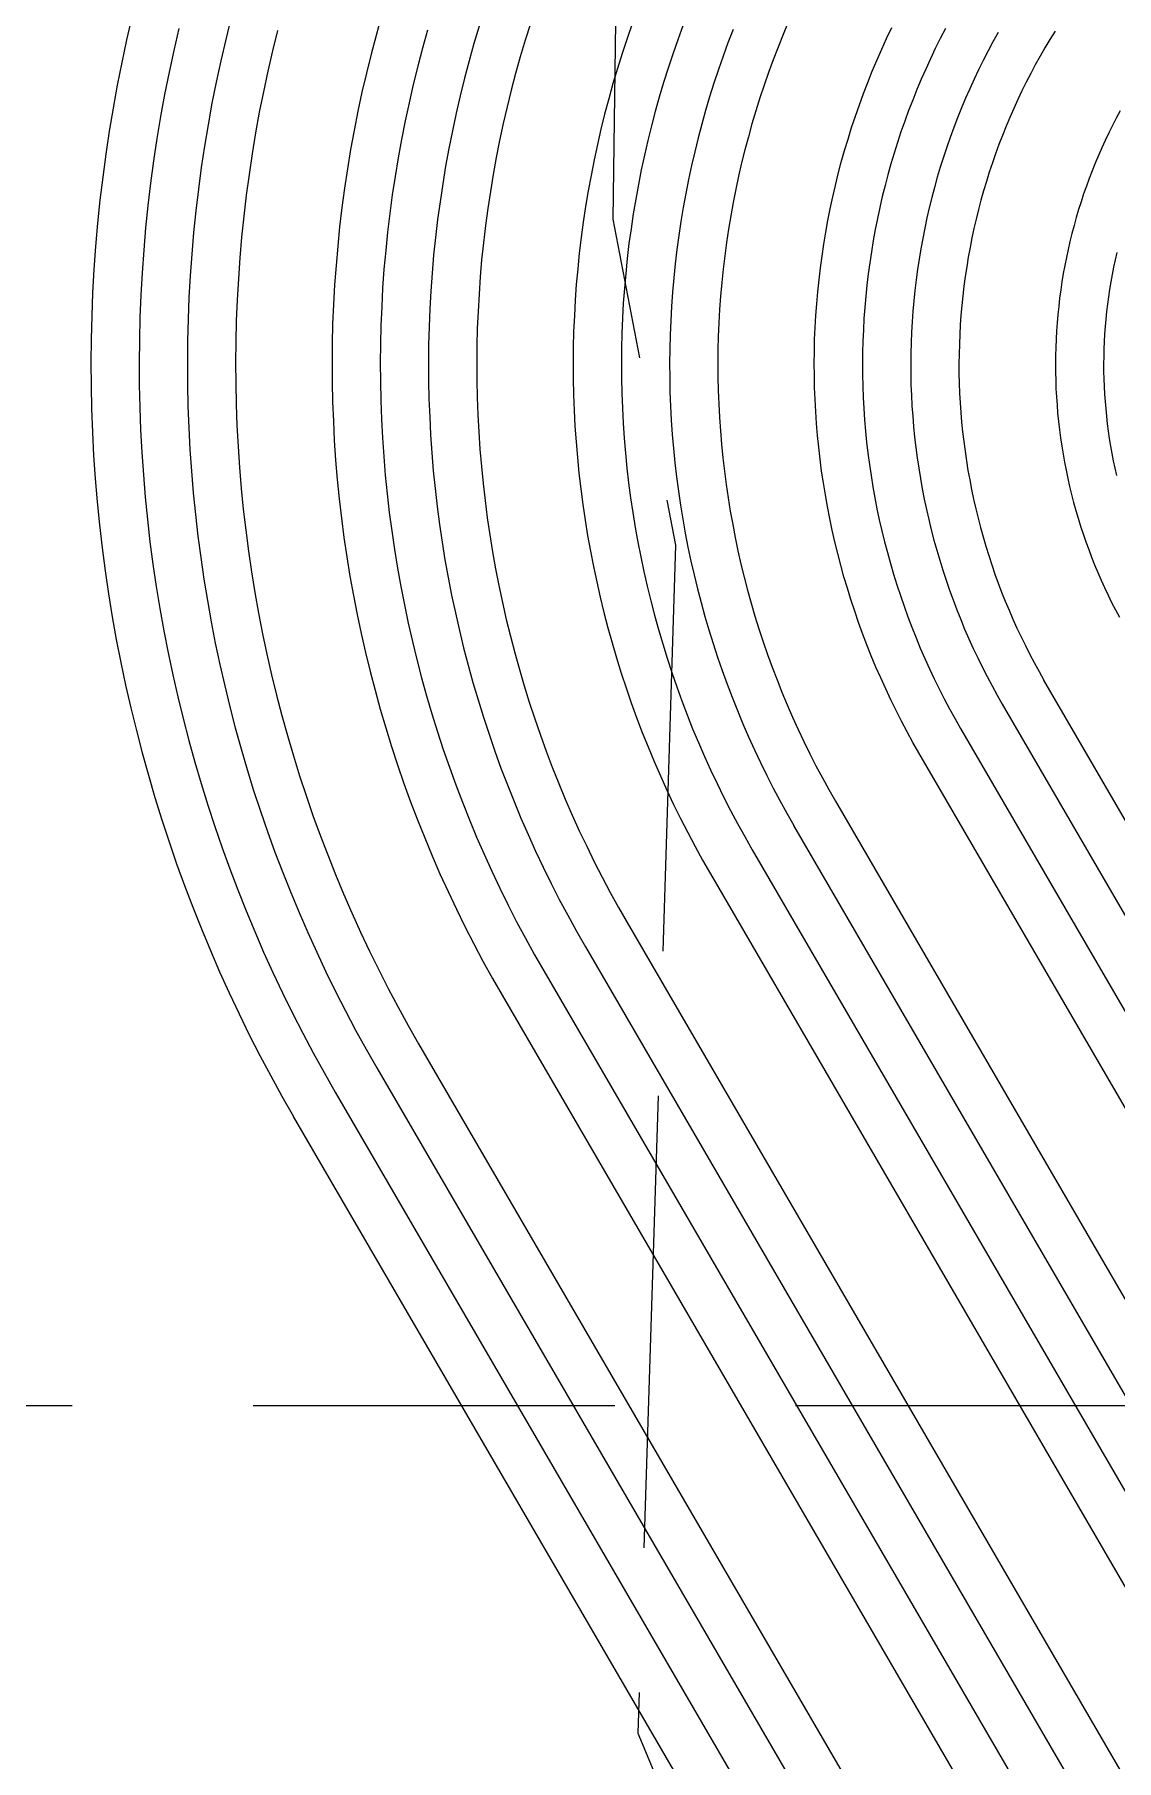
# Model space of a CAD drawing. Header units: inches. Extents: x 2439273 to 2445077, y 7048639 to 7057917.
# Drawn here: x 2443096.6 to 2443186.4, y 7053972.4 to 7054115.5 of the extents above; entities that cross this region are included whole.
import ezdxf

# ---------------------------------------------------------------- set-up
doc = ezdxf.new("R2010")
doc.units = ezdxf.units.IN
doc.header["$LTSCALE"] = 300
doc.header["$MEASUREMENT"] = 0
doc.linetypes.add('DASHEDX2', pattern=[0.165, 0.125, -0.04])
doc.linetypes.add('HIDDEN', pattern=[0.375, 0.25, -0.125])
for name, color, linetype in [('EC', 43, 'DASHEDX2'), ('GRID', 254, 'HIDDEN'), ('PC', 43, 'DASHEDX2')]:
    doc.layers.add(name, color=color, linetype=linetype)

msp = doc.modelspace()

# ---------------------------------------------------------------- linework, layer by layer
at = {"layer": 'EC', "color": 43, "linetype": 'DASHEDX2', "flags": 128}
msp.add_lwpolyline([(2443162.75, 7054291.18), (2443139.67, 7054209.25), (2443105.9, 7054177.95), (2443145.08, 7054133.66), (2443144.59, 7054100.18), (2443149.81, 7054073.13), (2443146.68, 7053974.63), (2443171.7, 7053914.58), (2443174.93, 7053881.09)], dxfattribs=at)
at = {"layer": 'GRID', "linetype": 'HIDDEN', "ltscale": 0.4}
msp.add_line((2439424.76, 7054001.8), (2444925.44, 7054001.8), dxfattribs=at)
at = {"layer": 'PC', "color": 24, "linetype": 'Continuous', "flags": 128}
for points in [[(2443104.71, 7054116.93), (2443104.27, 7054115.05), (2443103.87, 7054113.17), (2443103.49, 7054111.28), (2443103.15, 7054109.38), (2443102.83, 7054107.48), (2443102.55, 7054105.58), (2443102.29, 7054103.67), (2443102.06, 7054101.76), (2443101.87, 7054099.84), (2443101.7, 7054097.92), (2443101.56, 7054096), (2443101.45, 7054094.07), (2443101.38, 7054092.15), (2443101.33, 7054090.22), (2443101.31, 7054088.3), (2443101.32, 7054086.37), (2443101.36, 7054084.44), (2443101.44, 7054082.52), (2443101.54, 7054080.59), (2443101.67, 7054078.67), (2443101.83, 7054076.75), (2443102.02, 7054074.83), (2443102.24, 7054072.92), (2443102.49, 7054071.01), (2443102.77, 7054069.1), (2443103.08, 7054067.2), (2443103.42, 7054065.31), (2443103.79, 7054063.41), (2443104.19, 7054061.53), (2443104.62, 7054059.65), (2443105.08, 7054057.78), (2443105.56, 7054055.91), (2443106.08, 7054054.06), (2443106.62, 7054052.21), (2443107.19, 7054050.37), (2443107.79, 7054048.54), (2443108.42, 7054046.72), (2443109.08, 7054044.91), (2443109.76, 7054043.11), (2443110.48, 7054041.32), (2443111.22, 7054039.54), (2443111.99, 7054037.77), (2443112.78, 7054036.02), (2443113.6, 7054034.27), (2443114.45, 7054032.54), (2443115.33, 7054030.83), (2443116.23, 7054029.13), (2443117.16, 7054027.44), (2443118.12, 7054025.77)], [(2443112.92, 7054116.82), (2443112.49, 7054115.07), (2443112.08, 7054113.32), (2443111.7, 7054111.55), (2443111.35, 7054109.79), (2443111.03, 7054108.01), (2443110.73, 7054106.23), (2443110.47, 7054104.45), (2443110.23, 7054102.67), (2443110.01, 7054100.88), (2443109.83, 7054099.08), (2443109.67, 7054097.29), (2443109.54, 7054095.49), (2443109.44, 7054093.69), (2443109.37, 7054091.89), (2443109.33, 7054090.09), (2443109.31, 7054088.28), (2443109.32, 7054086.48), (2443109.36, 7054084.68), (2443109.43, 7054082.88), (2443109.52, 7054081.08), (2443109.65, 7054079.28), (2443109.8, 7054077.48), (2443109.98, 7054075.69), (2443110.18, 7054073.9), (2443110.42, 7054072.11), (2443110.68, 7054070.33), (2443110.97, 7054068.55), (2443111.29, 7054066.78), (2443111.63, 7054065.01), (2443112.01, 7054063.24), (2443112.41, 7054061.49), (2443112.83, 7054059.74), (2443113.29, 7054057.99), (2443113.77, 7054056.25), (2443114.28, 7054054.53), (2443114.81, 7054052.8), (2443115.37, 7054051.09), (2443115.96, 7054049.39), (2443116.58, 7054047.69), (2443117.22, 7054046.01), (2443117.88, 7054044.33), (2443118.58, 7054042.67), (2443119.3, 7054041.02), (2443120.04, 7054039.38), (2443120.81, 7054037.75), (2443121.61, 7054036.13), (2443122.43, 7054034.52), (2443123.27, 7054032.93), (2443124.14, 7054031.35), (2443125.03, 7054029.79)], [(2443125.39, 7054116.97), (2443124.96, 7054115.41), (2443124.55, 7054113.85), (2443124.16, 7054112.28), (2443123.79, 7054110.71), (2443123.46, 7054109.13), (2443123.14, 7054107.54), (2443122.85, 7054105.95), (2443122.59, 7054104.36), (2443122.35, 7054102.76), (2443122.13, 7054101.16), (2443121.94, 7054099.55), (2443121.78, 7054097.95), (2443121.64, 7054096.34), (2443121.52, 7054094.73), (2443121.43, 7054093.11), (2443121.36, 7054091.5), (2443121.32, 7054089.88), (2443121.31, 7054088.27), (2443121.32, 7054086.65), (2443121.35, 7054085.03), (2443121.42, 7054083.42), (2443121.5, 7054081.81), (2443121.61, 7054080.19), (2443121.75, 7054078.58), (2443121.91, 7054076.98), (2443122.09, 7054075.37), (2443122.3, 7054073.77), (2443122.54, 7054072.17), (2443122.8, 7054070.57), (2443123.08, 7054068.98), (2443123.39, 7054067.4), (2443123.73, 7054065.82), (2443124.08, 7054064.24), (2443124.47, 7054062.67), (2443124.88, 7054061.11), (2443125.31, 7054059.55), (2443125.76, 7054058), (2443126.24, 7054056.46), (2443126.75, 7054054.92), (2443127.27, 7054053.39), (2443127.82, 7054051.87), (2443128.4, 7054050.36), (2443129, 7054048.86), (2443129.62, 7054047.37), (2443130.26, 7054045.89), (2443130.93, 7054044.42), (2443131.62, 7054042.96), (2443132.33, 7054041.51), (2443133.07, 7054040.07), (2443133.83, 7054038.64), (2443134.61, 7054037.22), (2443135.41, 7054035.82)], [(2443108.6, 7054116), (2443108.18, 7054114.18), (2443107.79, 7054112.36), (2443107.42, 7054110.53), (2443107.09, 7054108.7), (2443106.78, 7054106.86), (2443106.51, 7054105.01), (2443106.26, 7054103.17), (2443106.04, 7054101.32), (2443105.85, 7054099.46), (2443105.69, 7054097.6), (2443105.55, 7054095.74), (2443105.45, 7054093.88), (2443105.37, 7054092.02), (2443105.33, 7054090.15), (2443105.31, 7054088.29), (2443105.32, 7054086.43), (2443105.36, 7054084.56), (2443105.43, 7054082.7), (2443105.53, 7054080.84), (2443105.66, 7054078.98), (2443105.81, 7054077.12), (2443106, 7054075.26), (2443106.21, 7054073.41), (2443106.46, 7054071.56), (2443106.73, 7054069.72), (2443107.03, 7054067.88), (2443107.36, 7054066.04), (2443107.71, 7054064.21), (2443108.1, 7054062.39), (2443108.51, 7054060.57), (2443108.95, 7054058.76), (2443109.42, 7054056.95), (2443109.92, 7054055.16), (2443110.45, 7054053.37), (2443111, 7054051.59), (2443111.58, 7054049.82), (2443112.19, 7054048.05), (2443112.83, 7054046.3), (2443113.49, 7054044.56), (2443114.18, 7054042.83), (2443114.9, 7054041.1), (2443115.64, 7054039.39), (2443116.41, 7054037.7), (2443117.21, 7054036.01), (2443118.03, 7054034.34), (2443118.88, 7054032.68), (2443119.75, 7054031.03), (2443120.65, 7054029.4), (2443121.58, 7054027.78)], [(2443116.8, 7054115.83), (2443116.38, 7054114.14), (2443115.99, 7054112.45), (2443115.62, 7054110.74), (2443115.28, 7054109.04), (2443114.97, 7054107.33), (2443114.69, 7054105.61), (2443114.43, 7054103.89), (2443114.19, 7054102.16), (2443113.99, 7054100.43), (2443113.81, 7054098.7), (2443113.66, 7054096.97), (2443113.54, 7054095.23), (2443113.44, 7054093.5), (2443113.37, 7054091.76), (2443113.33, 7054090.02), (2443113.31, 7054088.28), (2443113.32, 7054086.54), (2443113.36, 7054084.8), (2443113.42, 7054083.06), (2443113.52, 7054081.32), (2443113.63, 7054079.58), (2443113.78, 7054077.85), (2443113.95, 7054076.12), (2443114.15, 7054074.39), (2443114.38, 7054072.66), (2443114.63, 7054070.94), (2443114.91, 7054069.23), (2443115.22, 7054067.51), (2443115.55, 7054065.8), (2443115.91, 7054064.1), (2443116.3, 7054062.4), (2443116.71, 7054060.71), (2443117.15, 7054059.03), (2443117.61, 7054057.35), (2443118.11, 7054055.68), (2443118.62, 7054054.02), (2443119.16, 7054052.37), (2443119.73, 7054050.72), (2443120.33, 7054049.09), (2443120.95, 7054047.46), (2443121.59, 7054045.84), (2443122.26, 7054044.24), (2443122.95, 7054042.64), (2443123.67, 7054041.06), (2443124.41, 7054039.48), (2443125.18, 7054037.92), (2443125.97, 7054036.37), (2443126.79, 7054034.83), (2443127.63, 7054033.31), (2443128.49, 7054031.8)], [(2443129.24, 7054115.86), (2443128.82, 7054114.36), (2443128.42, 7054112.86), (2443128.05, 7054111.35), (2443127.7, 7054109.84), (2443127.37, 7054108.32), (2443127.07, 7054106.79), (2443126.79, 7054105.27), (2443126.54, 7054103.73), (2443126.31, 7054102.2), (2443126.1, 7054100.66), (2443125.92, 7054099.11), (2443125.76, 7054097.57), (2443125.62, 7054096.02), (2443125.51, 7054094.47), (2443125.43, 7054092.92), (2443125.36, 7054091.37), (2443125.32, 7054089.81), (2443125.31, 7054088.26), (2443125.32, 7054086.71), (2443125.35, 7054085.15), (2443125.41, 7054083.6), (2443125.49, 7054082.05), (2443125.6, 7054080.5), (2443125.73, 7054078.95), (2443125.88, 7054077.4), (2443126.06, 7054075.86), (2443126.26, 7054074.32), (2443126.49, 7054072.78), (2443126.74, 7054071.25), (2443127.01, 7054069.72), (2443127.31, 7054068.19), (2443127.63, 7054066.67), (2443127.98, 7054065.16), (2443128.35, 7054063.65), (2443128.74, 7054062.15), (2443129.15, 7054060.65), (2443129.59, 7054059.16), (2443130.05, 7054057.67), (2443130.54, 7054056.2), (2443131.04, 7054054.73), (2443131.57, 7054053.27), (2443132.13, 7054051.82), (2443132.7, 7054050.37), (2443133.3, 7054048.94), (2443133.92, 7054047.51), (2443134.56, 7054046.1), (2443135.22, 7054044.69), (2443135.91, 7054043.3), (2443136.62, 7054041.92), (2443137.35, 7054040.54), (2443138.1, 7054039.18), (2443138.87, 7054037.83)], [(2443133.51, 7054116.18), (2443133.08, 7054114.75), (2443132.68, 7054113.31), (2443132.3, 7054111.87), (2443131.94, 7054110.42), (2443131.6, 7054108.97), (2443131.29, 7054107.51), (2443131, 7054106.05), (2443130.73, 7054104.58), (2443130.49, 7054103.11), (2443130.27, 7054101.63), (2443130.07, 7054100.16), (2443129.89, 7054098.67), (2443129.74, 7054097.19), (2443129.61, 7054095.7), (2443129.5, 7054094.22), (2443129.42, 7054092.73), (2443129.36, 7054091.24), (2443129.32, 7054089.75), (2443129.31, 7054088.25), (2443129.32, 7054086.76), (2443129.35, 7054085.27), (2443129.41, 7054083.78), (2443129.49, 7054082.29), (2443129.59, 7054080.8), (2443129.71, 7054079.32), (2443129.86, 7054077.83), (2443130.03, 7054076.35), (2443130.23, 7054074.87), (2443130.44, 7054073.4), (2443130.68, 7054071.92), (2443130.95, 7054070.45), (2443131.23, 7054068.99), (2443131.54, 7054067.53), (2443131.87, 7054066.08), (2443132.22, 7054064.63), (2443132.6, 7054063.18), (2443133, 7054061.75), (2443133.42, 7054060.32), (2443133.86, 7054058.89), (2443134.33, 7054057.47), (2443134.82, 7054056.06), (2443135.32, 7054054.66), (2443135.85, 7054053.27), (2443136.41, 7054051.88), (2443136.98, 7054050.5), (2443137.57, 7054049.14), (2443138.19, 7054047.78), (2443138.83, 7054046.43), (2443139.49, 7054045.09), (2443140.16, 7054043.76), (2443140.86, 7054042.45), (2443141.58, 7054041.14), (2443142.32, 7054039.84)], [(2443137.76, 7054116.37), (2443137.33, 7054115.01), (2443136.92, 7054113.64), (2443136.54, 7054112.26), (2443136.17, 7054110.88), (2443135.83, 7054109.49), (2443135.51, 7054108.1), (2443135.21, 7054106.7), (2443134.93, 7054105.3), (2443134.67, 7054103.89), (2443134.44, 7054102.48), (2443134.23, 7054101.07), (2443134.04, 7054099.65), (2443133.87, 7054098.23), (2443133.72, 7054096.81), (2443133.6, 7054095.39), (2443133.5, 7054093.96), (2443133.42, 7054092.53), (2443133.36, 7054091.11), (2443133.32, 7054089.68), (2443133.31, 7054088.25), (2443133.32, 7054086.82), (2443133.35, 7054085.39), (2443133.4, 7054083.96), (2443133.48, 7054082.53), (2443133.58, 7054081.11), (2443133.7, 7054079.68), (2443133.84, 7054078.26), (2443134, 7054076.84), (2443134.19, 7054075.42), (2443134.4, 7054074.01), (2443134.63, 7054072.6), (2443134.88, 7054071.19), (2443135.15, 7054069.79), (2443135.45, 7054068.39), (2443135.76, 7054066.99), (2443136.1, 7054065.61), (2443136.46, 7054064.22), (2443136.85, 7054062.84), (2443137.25, 7054061.47), (2443137.67, 7054060.11), (2443138.12, 7054058.75), (2443138.59, 7054057.4), (2443139.07, 7054056.06), (2443139.58, 7054054.72), (2443140.11, 7054053.39), (2443140.66, 7054052.07), (2443141.23, 7054050.76), (2443141.82, 7054049.46), (2443142.43, 7054048.17), (2443143.06, 7054046.88), (2443143.71, 7054045.61), (2443144.38, 7054044.35), (2443145.07, 7054043.1), (2443145.78, 7054041.85)], [(2443146.21, 7054116.39), (2443145.78, 7054115.15), (2443145.37, 7054113.92), (2443144.98, 7054112.67), (2443144.61, 7054111.42), (2443144.26, 7054110.16), (2443143.92, 7054108.9), (2443143.61, 7054107.63), (2443143.32, 7054106.36), (2443143.04, 7054105.09), (2443142.79, 7054103.8), (2443142.56, 7054102.52), (2443142.34, 7054101.23), (2443142.15, 7054099.94), (2443141.97, 7054098.65), (2443141.82, 7054097.35), (2443141.69, 7054096.05), (2443141.57, 7054094.75), (2443141.48, 7054093.45), (2443141.41, 7054092.15), (2443141.35, 7054090.85), (2443141.32, 7054089.54), (2443141.31, 7054088.24), (2443141.32, 7054086.93), (2443141.35, 7054085.63), (2443141.39, 7054084.32), (2443141.46, 7054083.02), (2443141.55, 7054081.72), (2443141.66, 7054080.41), (2443141.79, 7054079.12), (2443141.94, 7054077.82), (2443142.11, 7054076.53), (2443142.3, 7054075.23), (2443142.51, 7054073.95), (2443142.74, 7054072.66), (2443142.99, 7054071.38), (2443143.26, 7054070.1), (2443143.55, 7054068.83), (2443143.86, 7054067.56), (2443144.19, 7054066.3), (2443144.54, 7054065.04), (2443144.91, 7054063.79), (2443145.29, 7054062.54), (2443145.7, 7054061.3), (2443146.13, 7054060.07), (2443146.57, 7054058.84), (2443147.04, 7054057.62), (2443147.52, 7054056.41), (2443148.02, 7054055.21), (2443148.54, 7054054.01), (2443149.08, 7054052.82), (2443149.64, 7054051.64), (2443150.21, 7054050.47), (2443150.81, 7054049.31), (2443151.42, 7054048.15), (2443152.05, 7054047.01), (2443152.7, 7054045.88)], [(2443150.41, 7054116.21), (2443149.98, 7054115.04), (2443149.57, 7054113.87), (2443149.18, 7054112.69), (2443148.81, 7054111.5), (2443148.45, 7054110.31), (2443148.12, 7054109.11), (2443147.8, 7054107.91), (2443147.5, 7054106.7), (2443147.22, 7054105.49), (2443146.96, 7054104.28), (2443146.72, 7054103.06), (2443146.5, 7054101.83), (2443146.29, 7054100.61), (2443146.11, 7054099.38), (2443145.94, 7054098.15), (2443145.8, 7054096.91), (2443145.67, 7054095.68), (2443145.56, 7054094.44), (2443145.47, 7054093.2), (2443145.4, 7054091.96), (2443145.35, 7054090.71), (2443145.32, 7054089.47), (2443145.31, 7054088.23), (2443145.32, 7054086.99), (2443145.34, 7054085.74), (2443145.39, 7054084.5), (2443145.46, 7054083.26), (2443145.54, 7054082.02), (2443145.65, 7054080.78), (2443145.77, 7054079.54), (2443145.91, 7054078.31), (2443146.07, 7054077.08), (2443146.25, 7054075.85), (2443146.45, 7054074.62), (2443146.67, 7054073.4), (2443146.91, 7054072.18), (2443147.17, 7054070.96), (2443147.44, 7054069.75), (2443147.74, 7054068.54), (2443148.05, 7054067.34), (2443148.38, 7054066.14), (2443148.74, 7054064.95), (2443149.1, 7054063.76), (2443149.49, 7054062.58), (2443149.9, 7054061.4), (2443150.32, 7054060.24), (2443150.76, 7054059.07), (2443151.22, 7054057.92), (2443151.7, 7054056.77), (2443152.2, 7054055.63), (2443152.71, 7054054.5), (2443153.24, 7054053.38), (2443153.79, 7054052.26), (2443154.36, 7054051.15), (2443154.94, 7054050.06), (2443155.54, 7054048.97), (2443156.15, 7054047.89)], [(2443154.58, 7054115.9), (2443154.15, 7054114.8), (2443153.75, 7054113.69), (2443153.36, 7054112.58), (2443152.99, 7054111.46), (2443152.63, 7054110.33), (2443152.29, 7054109.2), (2443151.98, 7054108.06), (2443151.67, 7054106.92), (2443151.39, 7054105.77), (2443151.13, 7054104.62), (2443150.88, 7054103.47), (2443150.65, 7054102.31), (2443150.44, 7054101.15), (2443150.24, 7054099.98), (2443150.07, 7054098.82), (2443149.91, 7054097.65), (2443149.77, 7054096.47), (2443149.65, 7054095.3), (2443149.55, 7054094.12), (2443149.46, 7054092.94), (2443149.4, 7054091.76), (2443149.35, 7054090.58), (2443149.32, 7054089.4), (2443149.31, 7054088.22), (2443149.32, 7054087.04), (2443149.34, 7054085.86), (2443149.39, 7054084.68), (2443149.45, 7054083.5), (2443149.53, 7054082.32), (2443149.63, 7054081.15), (2443149.75, 7054079.97), (2443149.88, 7054078.8), (2443150.04, 7054077.63), (2443150.21, 7054076.46), (2443150.4, 7054075.29), (2443150.61, 7054074.13), (2443150.83, 7054072.97), (2443151.08, 7054071.82), (2443151.34, 7054070.67), (2443151.62, 7054069.52), (2443151.92, 7054068.38), (2443152.23, 7054067.24), (2443152.56, 7054066.11), (2443152.91, 7054064.98), (2443153.28, 7054063.86), (2443153.67, 7054062.74), (2443154.07, 7054061.63), (2443154.49, 7054060.53), (2443154.93, 7054059.43), (2443155.38, 7054058.34), (2443155.85, 7054057.26), (2443156.34, 7054056.18), (2443156.85, 7054055.11), (2443157.37, 7054054.05), (2443157.9, 7054053), (2443158.46, 7054051.96), (2443159.03, 7054050.92), (2443159.61, 7054049.9)], [(2443159.15, 7054116.51), (2443158.72, 7054115.48), (2443158.3, 7054114.44), (2443157.9, 7054113.4), (2443157.51, 7054112.35), (2443157.14, 7054111.29), (2443156.79, 7054110.23), (2443156.46, 7054109.16), (2443156.14, 7054108.09), (2443155.84, 7054107.01), (2443155.55, 7054105.93), (2443155.28, 7054104.84), (2443155.03, 7054103.75), (2443154.8, 7054102.66), (2443154.58, 7054101.56), (2443154.38, 7054100.46), (2443154.19, 7054099.36), (2443154.03, 7054098.25), (2443153.88, 7054097.14), (2443153.75, 7054096.03), (2443153.63, 7054094.92), (2443153.54, 7054093.8), (2443153.46, 7054092.69), (2443153.39, 7054091.57), (2443153.35, 7054090.45), (2443153.32, 7054089.34), (2443153.31, 7054088.22), (2443153.32, 7054087.1), (2443153.34, 7054085.98), (2443153.38, 7054084.86), (2443153.44, 7054083.74), (2443153.52, 7054082.63), (2443153.61, 7054081.51), (2443153.72, 7054080.4), (2443153.85, 7054079.29), (2443154, 7054078.18), (2443154.16, 7054077.07), (2443154.34, 7054075.97), (2443154.54, 7054074.87), (2443154.75, 7054073.77), (2443154.98, 7054072.68), (2443155.23, 7054071.58), (2443155.5, 7054070.5), (2443155.78, 7054069.41), (2443156.08, 7054068.34), (2443156.39, 7054067.26), (2443156.72, 7054066.2), (2443157.07, 7054065.13), (2443157.44, 7054064.07), (2443157.82, 7054063.02), (2443158.22, 7054061.98), (2443158.63, 7054060.94), (2443159.06, 7054059.91), (2443159.51, 7054058.88), (2443159.97, 7054057.86), (2443160.45, 7054056.85), (2443160.94, 7054055.85), (2443161.45, 7054054.85), (2443161.98, 7054053.86), (2443162.52, 7054052.88), (2443163.07, 7054051.91)], [(2443232.89, 7053947.78), (2443169.99, 7054055.93), (2443169.49, 7054056.79), (2443169.01, 7054057.67), (2443168.55, 7054058.54), (2443168.09, 7054059.43), (2443167.66, 7054060.32), (2443167.23, 7054061.22), (2443166.82, 7054062.13), (2443166.42, 7054063.04), (2443166.04, 7054063.96), (2443165.67, 7054064.88), (2443165.32, 7054065.81), (2443164.98, 7054066.74), (2443164.66, 7054067.68), (2443164.35, 7054068.63), (2443164.05, 7054069.58), (2443163.77, 7054070.53), (2443163.5, 7054071.49), (2443163.25, 7054072.45), (2443163.02, 7054073.42), (2443162.8, 7054074.39), (2443162.59, 7054075.36), (2443162.4, 7054076.34), (2443162.23, 7054077.32), (2443162.07, 7054078.3), (2443161.92, 7054079.28), (2443161.79, 7054080.27), (2443161.68, 7054081.26), (2443161.58, 7054082.25), (2443161.49, 7054083.24), (2443161.43, 7054084.23), (2443161.37, 7054085.22), (2443161.34, 7054086.22), (2443161.32, 7054087.21), (2443161.31, 7054088.2), (2443161.32, 7054089.2), (2443161.34, 7054090.19), (2443161.38, 7054091.19), (2443161.44, 7054092.18), (2443161.51, 7054093.17), (2443161.6, 7054094.16), (2443161.7, 7054095.15), (2443161.82, 7054096.14), (2443161.95, 7054097.12), (2443162.1, 7054098.11), (2443162.26, 7054099.09), (2443162.44, 7054100.07), (2443162.63, 7054101.04), (2443162.84, 7054102.02), (2443163.06, 7054102.98), (2443163.3, 7054103.95), (2443163.55, 7054104.91), (2443163.82, 7054105.87), (2443164.11, 7054106.82), (2443164.4, 7054107.77), (2443164.72, 7054108.71), (2443165.05, 7054109.65), (2443165.39, 7054110.59), (2443165.74, 7054111.52), (2443166.11, 7054112.44), (2443166.5, 7054113.35), (2443166.9, 7054114.27), (2443167.31, 7054115.17), (2443167.74, 7054116.07)], [(2443172.18, 7054115.98), (2443171.75, 7054115.16), (2443171.34, 7054114.32), (2443170.94, 7054113.48), (2443170.55, 7054112.63), (2443170.18, 7054111.78), (2443169.81, 7054110.92), (2443169.47, 7054110.05), (2443169.13, 7054109.18), (2443168.81, 7054108.31), (2443168.5, 7054107.43), (2443168.21, 7054106.54), (2443167.93, 7054105.65), (2443167.67, 7054104.76), (2443167.41, 7054103.86), (2443167.18, 7054102.96), (2443166.95, 7054102.05), (2443166.74, 7054101.15), (2443166.55, 7054100.23), (2443166.37, 7054099.32), (2443166.2, 7054098.4), (2443166.05, 7054097.48), (2443165.91, 7054096.56), (2443165.78, 7054095.64), (2443165.67, 7054094.71), (2443165.58, 7054093.78), (2443165.5, 7054092.86), (2443165.43, 7054091.93), (2443165.38, 7054090.99), (2443165.34, 7054090.06), (2443165.32, 7054089.13), (2443165.31, 7054088.2), (2443165.32, 7054087.27), (2443165.34, 7054086.33), (2443165.37, 7054085.4), (2443165.42, 7054084.47), (2443165.48, 7054083.54), (2443165.56, 7054082.61), (2443165.65, 7054081.68), (2443165.76, 7054080.76), (2443165.88, 7054079.83), (2443166.02, 7054078.91), (2443166.17, 7054077.99), (2443166.33, 7054077.07), (2443166.51, 7054076.16), (2443166.7, 7054075.25), (2443166.91, 7054074.34), (2443167.13, 7054073.43), (2443167.37, 7054072.53), (2443167.62, 7054071.63), (2443167.88, 7054070.74), (2443168.16, 7054069.85), (2443168.45, 7054068.96), (2443168.75, 7054068.08), (2443169.07, 7054067.2), (2443169.4, 7054066.33), (2443169.75, 7054065.47), (2443170.1, 7054064.61), (2443170.48, 7054063.75), (2443170.86, 7054062.9), (2443171.26, 7054062.06), (2443171.67, 7054061.22), (2443172.09, 7054060.39), (2443172.53, 7054059.57), (2443172.98, 7054058.75), (2443173.44, 7054057.94)], [(2443176.55, 7054115.65), (2443176.13, 7054114.89), (2443175.72, 7054114.13), (2443175.32, 7054113.35), (2443174.94, 7054112.57), (2443174.56, 7054111.79), (2443174.2, 7054111), (2443173.85, 7054110.2), (2443173.51, 7054109.4), (2443173.19, 7054108.59), (2443172.88, 7054107.78), (2443172.58, 7054106.96), (2443172.29, 7054106.14), (2443172.02, 7054105.31), (2443171.76, 7054104.48), (2443171.51, 7054103.65), (2443171.27, 7054102.81), (2443171.05, 7054101.97), (2443170.84, 7054101.12), (2443170.65, 7054100.28), (2443170.47, 7054099.43), (2443170.3, 7054098.57), (2443170.14, 7054097.72), (2443170, 7054096.86), (2443169.87, 7054096), (2443169.75, 7054095.14), (2443169.65, 7054094.27), (2443169.56, 7054093.41), (2443169.49, 7054092.54), (2443169.42, 7054091.67), (2443169.37, 7054090.8), (2443169.34, 7054089.93), (2443169.32, 7054089.06), (2443169.31, 7054088.19), (2443169.31, 7054087.32), (2443169.33, 7054086.45), (2443169.37, 7054085.58), (2443169.41, 7054084.71), (2443169.47, 7054083.85), (2443169.54, 7054082.98), (2443169.63, 7054082.11), (2443169.73, 7054081.25), (2443169.84, 7054080.39), (2443169.97, 7054079.53), (2443170.11, 7054078.67), (2443170.26, 7054077.81), (2443170.43, 7054076.96), (2443170.61, 7054076.1), (2443170.8, 7054075.26), (2443171.01, 7054074.41), (2443171.23, 7054073.57), (2443171.46, 7054072.73), (2443171.71, 7054071.9), (2443171.97, 7054071.06), (2443172.24, 7054070.24), (2443172.52, 7054069.42), (2443172.82, 7054068.6), (2443173.13, 7054067.78), (2443173.45, 7054066.98), (2443173.78, 7054066.17), (2443174.13, 7054065.37), (2443174.49, 7054064.58), (2443174.86, 7054063.8), (2443175.25, 7054063.01), (2443175.64, 7054062.24), (2443176.05, 7054061.47), (2443176.47, 7054060.71), (2443176.9, 7054059.95)], [(2443181.28, 7054115.77), (2443180.85, 7054115.08), (2443180.44, 7054114.39), (2443180.04, 7054113.69), (2443179.64, 7054112.98), (2443179.26, 7054112.27), (2443178.89, 7054111.55), (2443178.53, 7054110.83), (2443178.19, 7054110.1), (2443177.85, 7054109.36), (2443177.53, 7054108.62), (2443177.21, 7054107.88), (2443176.91, 7054107.13), (2443176.62, 7054106.37), (2443176.34, 7054105.61), (2443176.08, 7054104.85), (2443175.82, 7054104.08), (2443175.58, 7054103.31), (2443175.35, 7054102.54), (2443175.13, 7054101.76), (2443174.93, 7054100.98), (2443174.73, 7054100.19), (2443174.55, 7054099.41), (2443174.38, 7054098.62), (2443174.23, 7054097.82), (2443174.08, 7054097.03), (2443173.95, 7054096.23), (2443173.83, 7054095.43), (2443173.72, 7054094.63), (2443173.63, 7054093.83), (2443173.54, 7054093.03), (2443173.47, 7054092.22), (2443173.41, 7054091.42), (2443173.37, 7054090.61), (2443173.34, 7054089.8), (2443173.32, 7054088.99), (2443173.31, 7054088.19), (2443173.31, 7054087.38), (2443173.33, 7054086.57), (2443173.36, 7054085.76), (2443173.4, 7054084.96), (2443173.46, 7054084.15), (2443173.53, 7054083.35), (2443173.61, 7054082.54), (2443173.7, 7054081.74), (2443173.81, 7054080.94), (2443173.92, 7054080.14), (2443174.05, 7054079.34), (2443174.2, 7054078.55), (2443174.35, 7054077.75), (2443174.52, 7054076.96), (2443174.7, 7054076.17), (2443174.89, 7054075.39), (2443175.09, 7054074.61), (2443175.31, 7054073.83), (2443175.54, 7054073.05), (2443175.78, 7054072.28), (2443176.03, 7054071.51), (2443176.29, 7054070.75), (2443176.57, 7054069.99), (2443176.85, 7054069.24), (2443177.15, 7054068.49), (2443177.46, 7054067.74), (2443177.79, 7054067), (2443178.12, 7054066.26), (2443178.47, 7054065.53), (2443178.82, 7054064.81), (2443179.19, 7054064.09), (2443179.57, 7054063.37), (2443179.96, 7054062.67), (2443180.36, 7054061.96)], [(2443186.67, 7054109.15), (2443186.35, 7054108.55), (2443186.03, 7054107.94), (2443185.73, 7054107.33), (2443185.44, 7054106.71), (2443185.15, 7054106.09), (2443184.88, 7054105.46), (2443184.61, 7054104.83), (2443184.36, 7054104.2), (2443184.11, 7054103.56), (2443183.88, 7054102.92), (2443183.65, 7054102.27), (2443183.44, 7054101.63), (2443183.23, 7054100.97), (2443183.04, 7054100.32), (2443182.85, 7054099.66), (2443182.68, 7054099), (2443182.51, 7054098.33), (2443182.36, 7054097.67), (2443182.22, 7054097), (2443182.08, 7054096.33), (2443181.96, 7054095.66), (2443181.85, 7054094.98), (2443181.75, 7054094.31), (2443181.66, 7054093.63), (2443181.58, 7054092.95), (2443181.51, 7054092.27), (2443181.45, 7054091.59), (2443181.4, 7054090.91), (2443181.36, 7054090.22), (2443181.33, 7054089.54), (2443181.32, 7054088.86), (2443181.31, 7054088.17), (2443181.31, 7054087.49), (2443181.33, 7054086.81), (2443181.35, 7054086.12), (2443181.39, 7054085.44), (2443181.44, 7054084.76), (2443181.49, 7054084.08), (2443181.56, 7054083.4), (2443181.64, 7054082.72), (2443181.73, 7054082.04), (2443181.83, 7054081.36), (2443181.94, 7054080.69), (2443182.06, 7054080.02), (2443182.19, 7054079.35), (2443182.33, 7054078.68), (2443182.48, 7054078.01), (2443182.65, 7054077.35), (2443182.82, 7054076.68), (2443183, 7054076.03), (2443183.19, 7054075.37), (2443183.4, 7054074.72), (2443183.61, 7054074.07), (2443183.83, 7054073.42), (2443184.07, 7054072.78), (2443184.31, 7054072.14), (2443184.56, 7054071.5), (2443184.83, 7054070.87), (2443185.1, 7054070.25), (2443185.38, 7054069.62), (2443185.67, 7054069), (2443185.97, 7054068.39), (2443186.28, 7054067.78), (2443186.61, 7054067.18)], [(2443186.41, 7054097.41), (2443186.27, 7054096.8), (2443186.13, 7054096.19), (2443186.01, 7054095.58), (2443185.9, 7054094.97), (2443185.8, 7054094.36), (2443185.71, 7054093.74), (2443185.63, 7054093.13), (2443185.55, 7054092.51), (2443185.49, 7054091.89), (2443185.43, 7054091.27), (2443185.39, 7054090.65), (2443185.36, 7054090.03), (2443185.33, 7054089.41), (2443185.32, 7054088.79), (2443185.31, 7054088.17), (2443185.31, 7054087.55), (2443185.33, 7054086.93), (2443185.35, 7054086.3), (2443185.38, 7054085.68), (2443185.43, 7054085.06), (2443185.48, 7054084.44), (2443185.54, 7054083.83), (2443185.61, 7054083.21), (2443185.69, 7054082.59), (2443185.78, 7054081.98), (2443185.88, 7054081.36), (2443185.99, 7054080.75), (2443186.11, 7054080.14), (2443186.24, 7054079.53), (2443186.38, 7054078.93)], [(2443285.63, 7053880.97), (2443240.03, 7053959.37), (2443180.36, 7054061.96)], [(2443176.9, 7054059.95), (2443237.65, 7053955.5), (2443282.17, 7053878.95)], [(2443173.44, 7054057.94), (2443235.27, 7053951.64), (2443278.71, 7053876.94)], [(2443163.07, 7054051.91), (2443230.07, 7053936.71), (2443268.34, 7053870.91)], [(2443264.88, 7053868.9), (2443229.64, 7053929.5), (2443229.41, 7053929.88), (2443159.61, 7054049.9)], [(2443156.15, 7054047.89), (2443229.4, 7053921.94), (2443229.2, 7053922.28), (2443261.42, 7053866.89)], [(2443152.7, 7054045.88), (2443228.77, 7053915.07), (2443257.96, 7053864.88)], [(2443145.78, 7054041.85), (2443227.9, 7053900.65), (2443251.05, 7053860.86)], [(2443142.32, 7054039.84), (2443227.47, 7053893.44), (2443247.59, 7053858.84)], [(2443138.87, 7054037.83), (2443227.04, 7053886.23), (2443244.13, 7053856.83)], [(2443135.41, 7054035.82), (2443227.12, 7053878.13), (2443226.6, 7053879.02), (2443240.68, 7053854.82)], [(2443128.49, 7054031.8), (2443225.74, 7053864.6), (2443233.76, 7053850.8)], [(2443125.03, 7054029.79), (2443225.3, 7053857.39), (2443230.3, 7053848.79)], [(2443121.58, 7054027.78), (2443224.87, 7053850.18), (2443226.84, 7053846.78)], [(2443223.39, 7053844.77), (2443118.12, 7054025.77)]]:
    msp.add_lwpolyline(points, dxfattribs=at)

doc.saveas('drawing.dxf')
